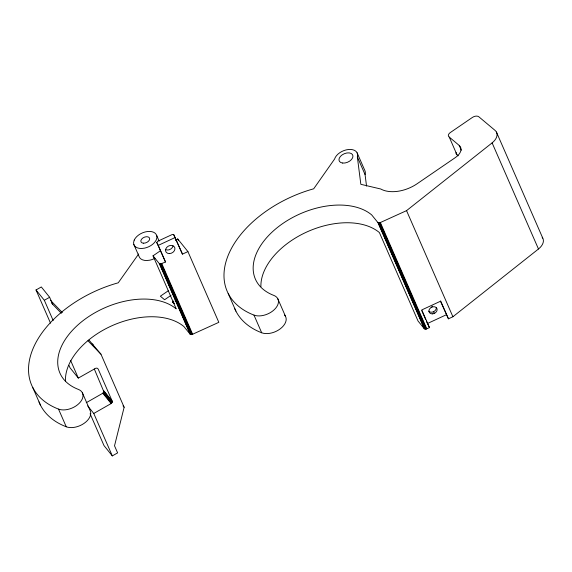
<?xml version="1.0" encoding="UTF-8"?>
<svg xmlns="http://www.w3.org/2000/svg" width="572" height="572" viewBox="0 0 572 572"><rect width="100%" height="100%" fill="white"/><g stroke="black" fill="none" stroke-linecap="round" stroke-linejoin="round"><path stroke-width="0.86" d="M86.222 402.717L102.824 393.25L103.847 391.727L94.294 368.961M87.68 405.898L93.772 413.456L111.132 403.56L112.155 402.037L112.083 400.858L98.177 369.019L97.004 368.125L95.71 368.254L78.321 378.085L70.013 367.775L68.955 365.358M88.939 340.054L100.958 354.197L124.138 407.25L114.522 445.817L117.617 452.888L112.312 455.898L104.004 445.588L90.097 413.756M160.289 250.858L153.031 255.827L159.066 263.32L160.854 263.885L165.508 261.997L156.792 242.521L157.565 241.32L172.279 234.491L173.738 234.656L182.454 254.132L187.916 251.594L218.819 322.336L191.763 334.627L190.211 334.284L183.934 326.569A67.625 41.913 -23.6 0 0 110.596 326.347A67.625 41.913 -23.6 0 0 65.487 381.553M138.646 253.982L118.247 282.804A98.363 60.968 -23.6 0 0 34.299 345.788A98.363 60.968 -23.6 0 0 58.523 409.102L66.252 426.783A15.372 9.524 -23.6 0 0 83.941 423.466A15.372 9.524 -23.6 0 0 90.09 410.46L82.361 392.778M431.159 307.393L432.668 306.12M366.538 186.079L365.065 174.574L357.343 156.892A12.298 7.622 -23.6 0 0 348.534 149.499A12.298 7.622 -23.6 0 0 334.57 159.059L313.692 188.803A98.363 60.968 -23.6 0 0 229.751 251.787A98.363 60.968 -23.6 0 0 253.975 315.093A15.372 9.524 -23.6 0 0 274.596 309.366A15.372 9.524 -23.6 0 0 273.781 295.395A67.625 41.913 -23.6 0 1 276.312 228.392A67.625 41.913 -23.6 0 1 371.657 214.879L377.935 222.594L379.486 222.937L406.542 210.646L492.113 142.886A13.642 8.458 -23.6 0 0 495.059 130.395L478.864 116.81A4.919 3.046 -23.6 0 0 472.422 117.417L450.707 132.289A4.44 2.753 -23.6 0 0 449.249 137.08L456.971 154.769L458.222 155.813M440.397 301.079L448.441 318.826L452.902 316.752L538.474 248.999A13.642 8.458 -23.6 0 0 542.177 237.266M175.532 240.426L177.713 238.932L187.916 251.594M168.218 290.812L160.367 296.189L164.6 299.742L171.028 295.345M174.317 303.532L172.451 301.966L173.909 300.965M50.522 323.166L36.015 289.968L41.32 286.958L49.628 297.268L52.717 304.34L61.376 313.292M36.015 289.968L44.323 300.271L49.628 297.268M156.792 242.521L158.244 245.374L175.189 237.509M426.362 321.128L427.413 323.545L446.367 314.743M448.441 318.826L440.719 301.137L421.764 309.938L429.493 327.62L426.319 328.971L424.295 328.707L418.018 320.985L379.386 232.561A67.625 41.913 -23.6 0 0 306.621 232.082A67.625 41.913 -23.6 0 0 260.903 286.736M449.249 137.08L459.216 145.445L461.318 150.272M50.593 300.422L62.341 312.569M87.966 340.776L100.958 354.197M51.609 302.967L52.717 304.34M123.03 405.877L124.138 407.25M103.882 390.912L112.191 401.222M103.904 391.312L112.212 401.623M103.847 391.727L112.155 402.037M103.696 392.149L112.005 402.459M103.475 392.549L111.783 402.86M103.175 392.921L111.483 403.231M102.824 393.25L111.132 403.56M428.757 311.175A4.304 3.375 -27 0 0 433.526 311.719L434.377 313.399M427.413 323.545L429.493 327.62M182.454 254.132L173.738 234.656M496.41 132.025L542.764 238.131M492.113 142.886L538.474 248.999M406.542 210.646L452.902 316.752M357.107 152.803L364.829 170.485A12.298 7.622 -23.6 0 1 365.065 174.574M421.793 310.682L425.661 319.526M380.437 222.737L426.798 328.843M379.958 222.865L426.319 328.971M379.486 222.937L425.84 329.043M379.036 222.944L425.389 329.05M378.614 222.887L424.975 328.993M378.249 222.773L424.603 328.879M377.935 222.594L424.295 328.707M277.813 298.777L285.542 316.459M253.975 315.093L261.697 332.775A15.372 9.524 -23.6 0 0 280.437 328.7A15.372 9.524 -23.6 0 0 284.577 315.079M228.178 293.45L235.907 311.132M177.713 238.932L178.421 240.562M156.707 235.528L159.159 241.148M158.244 245.374L165.508 261.997M161.812 263.685L192.714 334.427M161.333 263.814L192.235 334.556M160.854 263.885L191.763 334.627M160.403 263.892L191.305 334.634M159.988 263.835L190.891 334.577M159.617 263.721L190.519 334.463M159.309 263.549L190.211 334.284M153.031 255.827L176.212 308.88A67.625 41.913 -23.6 0 0 80.859 322.401A67.625 41.913 -23.6 0 0 78.335 389.396A15.372 9.524 -23.6 0 1 79.143 403.374A15.372 9.524 -23.6 0 1 58.523 409.102M133.798 244.38L139.053 256.406A12.298 7.622 -23.6 0 0 146.739 260.525L149.728 260.181A12.298 7.622 -23.6 0 0 154.962 258.287M92.65 343.886L93.365 345.524M44.323 300.271L53.167 320.52M70.57 360.353L78.321 378.085M93.772 413.456L112.312 455.898M32.726 387.451L40.455 405.14M357.343 156.892L360.839 184.313L380.752 189.003A29.665 18.39 -23.6 0 0 417.224 183.683L455.569 157.429A12.298 7.622 -23.6 0 0 459.216 145.445M261.697 332.775A98.363 60.968 -23.6 0 1 234.792 308.737M456.971 154.769A4.44 2.753 -23.6 0 1 456.149 152.517M436.293 307.672A4.304 3.375 -27 0 1 433.526 311.719M66.252 426.783A98.363 60.968 -23.6 0 1 39.003 401.923M173.066 245.931A4.919 3.854 -27 0 1 165.344 249.514M173.931 303.017A12.298 2.839 55.6 0 1 172.451 301.966M134.205 240.133L133.605 242.335A12.298 7.622 -23.6 0 0 141.484 248.498L144.473 248.162A12.298 7.622 -23.6 0 0 156.299 239.775L156.9 237.573A12.298 7.622 -23.6 0 0 147.547 231.51A12.298 7.622 -23.6 0 0 134.205 240.133M342.692 163.056A7.379 4.569 -23.6 0 0 352.953 156.034A7.379 4.569 -23.6 0 0 342.22 154.84A7.379 4.569 -23.6 0 0 342.692 163.056M432.246 313.885A4.304 3.375 -27 0 0 436.929 308.487A4.304 3.375 -27 0 0 429.908 308.53A4.304 3.375 -27 0 0 432.246 313.885M169.341 253.589A4.919 3.854 -27 0 0 174.696 247.419A4.919 3.854 -27 0 0 166.666 247.462A4.919 3.854 -27 0 0 169.341 253.589M143.286 243.179A4.669 2.896 -23.6 0 0 149.678 238.653A4.669 2.896 -23.6 0 0 142.793 238.031A4.669 2.896 -23.6 0 0 143.286 243.179"/></g></svg>
